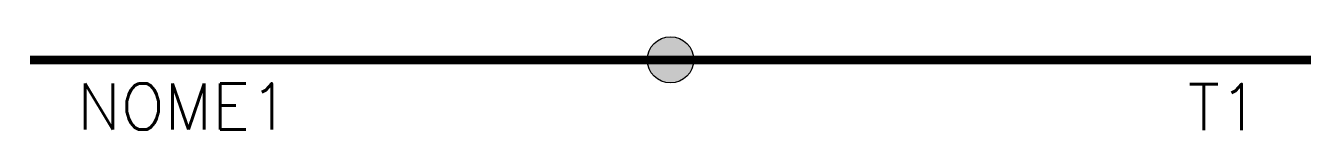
# Model space of a CAD drawing. Header units: millimetres. Extents: x -27.8 to 27.8, y -4.1 to 0.
import ezdxf
from ezdxf.enums import TextEntityAlignment as Align

# ---------------------------------------------------------------- set-up
doc = ezdxf.new("R2010")
doc.units = ezdxf.units.MM
doc.header["$LTSCALE"] = 10
doc.styles.add('ROMANS', font='romans.shx')

msp = doc.modelspace()

# ---------------------------------------------------------------- hatches: boundary and pattern name
msp.add_hatch(color=256).paths.add_polyline_path([(-1, -1, 1), (1, -1, 1)])

# ---------------------------------------------------------------- linework, layer by layer
at = {"color": 5, "linetype": 'Continuous', "const_width": 0.375}
msp.add_lwpolyline([(-27.653, -1), (27.653, -1)], dxfattribs=at)
at = {"color": 7}
msp.add_circle((0, -1), 1, dxfattribs=at)
msp.add_circle((0, -1), 1)

# ---------------------------------------------------------------- texts
at = {"color": 7, "style": 'ROMANS', "flags": 4}
msp.add_attdef('NOME1', text='NOME1', height=2, dxfattribs=at).set_placement((-16.449, -3.022), align=Align.MIDDLE_RIGHT)
msp.add_attdef('T1', text='T1', height=2, dxfattribs=at).set_placement((22.346, -3.05), align=Align.MIDDLE_LEFT)

doc.saveas('drawing.dxf')
